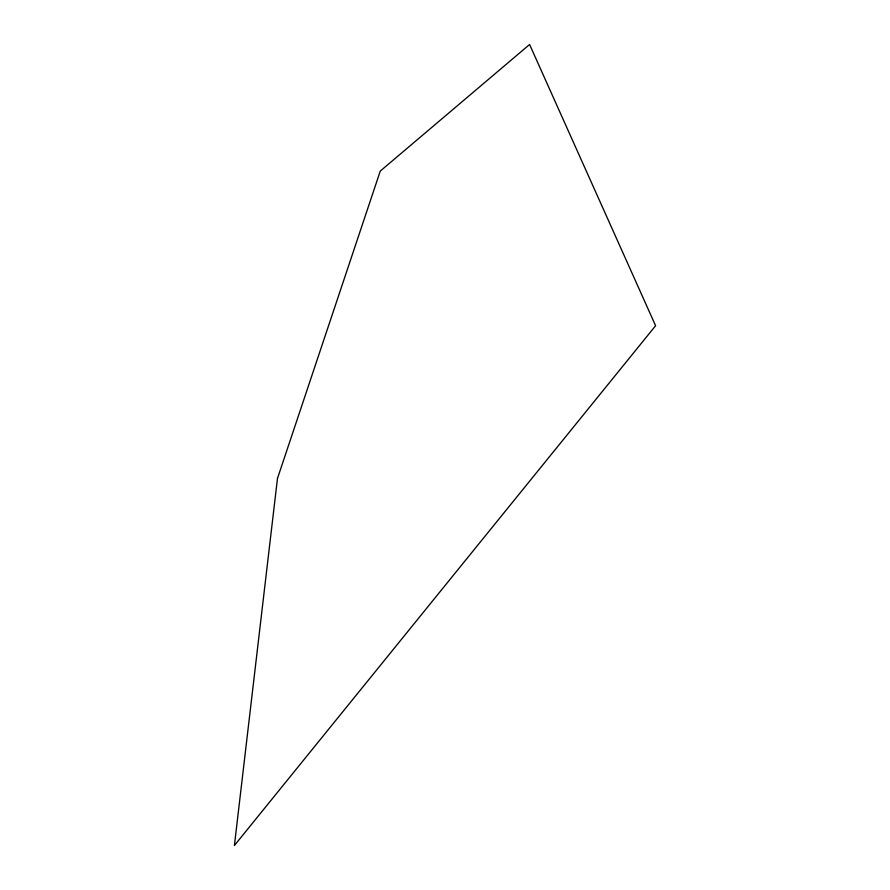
<?xml version="1.0" encoding="UTF-8"?>
<svg xmlns="http://www.w3.org/2000/svg" width="890" height="890" viewBox="0 0 890 890"><rect width="100%" height="100%" fill="white"/><g stroke="black" fill="none" stroke-linecap="round" stroke-linejoin="round"><path stroke-width="1.33" d="M277.469 478.486L234.404 845.5L655.596 325.718L529.595 44.5L380.264 171.08L277.469 478.486"/></g></svg>
